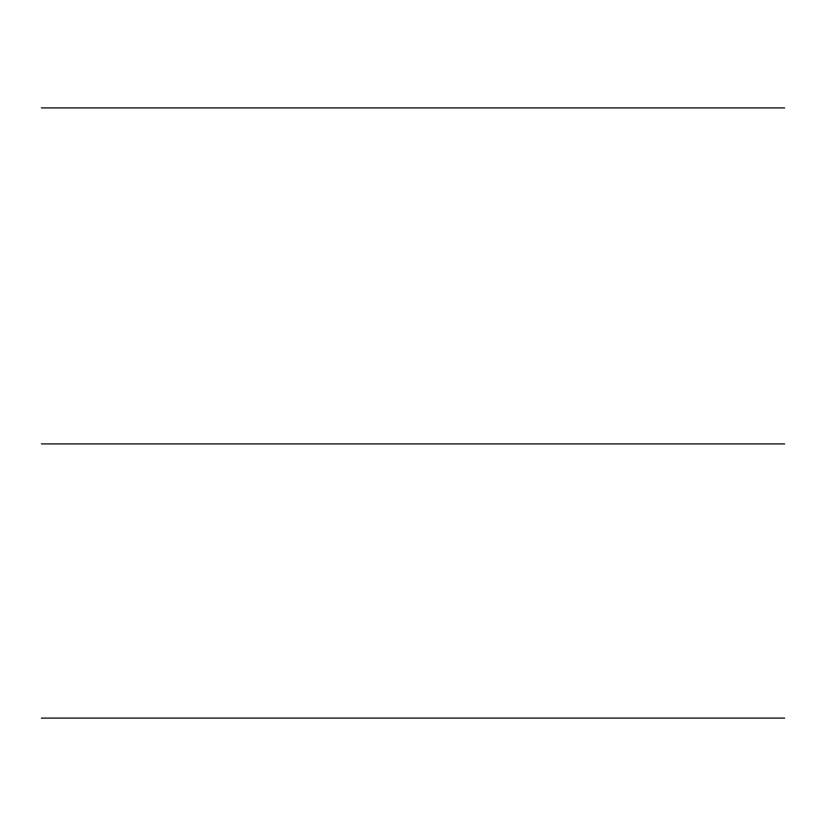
<?xml version="1.0" encoding="UTF-8"?>
<svg xmlns="http://www.w3.org/2000/svg" width="826" height="826" viewBox="0 0 826 826"><rect width="100%" height="100%" fill="white"/><g stroke="black" fill="none" stroke-linecap="round" stroke-linejoin="round"><path stroke-width="1.24" d="M41.3 107.907L784.7 107.907M41.3 443.913L784.7 443.913M41.3 718.093L784.7 718.093"/></g></svg>
